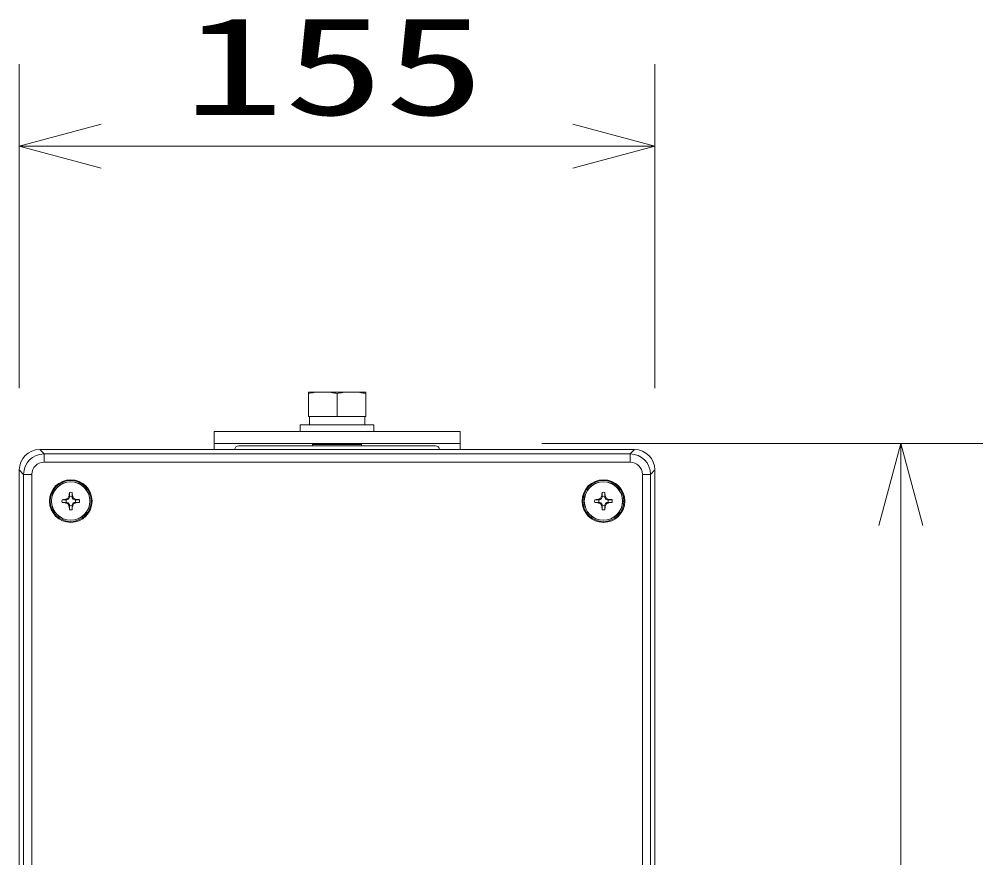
# Model space of a CAD drawing. Units: millimetres, scale not verified. Extents: x -811 to 811, y -280 to 280.
# Drawn here: x 56.44 to 79.95, y -159.91 to -139.45 of the extents above; entities that cross this region are included whole.
import ezdxf
from ezdxf.enums import TextEntityAlignment as Align

# ---------------------------------------------------------------- set-up
doc = ezdxf.new("R2010")
doc.units = ezdxf.units.MM
doc.header["$LTSCALE"] = 2
for name, color, linetype, lineweight in [('0-2_SUNPO', 7, 'Continuous', 9), ('0-3_0', 7, 'Continuous', 9), ('0-6_GAIKEI', 4, 'Continuous', 9)]:
    doc.layers.add(name, color=color, linetype=linetype, lineweight=lineweight)
doc.styles.add('ＭＳ ゴシック', font='')
doc.styles.get('ＭＳ ゴシック').set_extended_font_data('MS Gothic')

# ---------------------------------------------------------------- blocks, each defined once
blk = doc.blocks.new('_OPEN30')
at = {"layer": '0-3_0'}
blk.add_line((0, 0), (-2, 0), dxfattribs=at)
blk.add_lwpolyline([(-2, 0.536), (0, 0), (-2, -0.536)], dxfattribs=at)

msp = doc.modelspace()

# ---------------------------------------------------------------- linework, layer by layer
at = {"layer": '0-2_SUNPO'}
for p, q in [((56.44, -148.45), (56.44, -140.548)), ((71.953, -148.45), (71.953, -140.548)), ((58.44, -142.548), (69.953, -142.548)), ((69.196, -149.808), (79.953, -149.808)), ((77.953, -151.808), (77.953, -177.108))]:
    msp.add_line(p, q, dxfattribs=at)
at = {"layer": '0-6_GAIKEI'}
for p, q in [((63.496, -148.548), (64.896, -148.548)), ((63.496, -149.148), (63.496, -148.548)), ((64.196, -149.148), (64.196, -148.585)), ((64.896, -149.148), (64.896, -148.548)), ((63.496, -149.148), (64.896, -149.148)), ((63.521, -149.348), (63.521, -149.148)), ((64.871, -149.348), (64.871, -149.148)), ((65.096, -149.348), (63.296, -149.348)), ((63.296, -149.348), (63.296, -149.508)), ((65.096, -149.348), (65.096, -149.508)), ((56.938, -149.952), (57.045, -150.059)), ((67.196, -149.808), (61.196, -149.808)), ((61.796, -149.858), (66.596, -149.858)), ((63.616, -149.808), (63.596, -149.828)), ((63.596, -149.828), (64.796, -149.828)), ((63.596, -149.828), (63.596, -149.858)), ((64.776, -149.808), (64.796, -149.828)), ((64.796, -149.828), (64.796, -149.858)), ((71.348, -150.059), (71.455, -149.952)), ((71.348, -150.059), (57.045, -150.059)), ((57.045, -150.258), (57.045, -150.059)), ((71.348, -150.059), (71.348, -150.258)), ((56.547, -150.557), (56.44, -150.45)), ((57.045, -150.258), (71.348, -150.258)), ((71.953, -150.45), (71.846, -150.557)), ((56.547, -150.557), (56.746, -150.557)), ((56.547, -150.557), (56.547, -178.36)), ((56.746, -178.36), (56.746, -150.557)), ((71.647, -150.557), (71.846, -150.557)), ((71.647, -150.557), (71.647, -178.36)), ((71.846, -178.36), (71.846, -150.557)), ((57.601, -151.175), (57.484, -151.175)), ((57.561, -151.168), (57.601, -151.175)), ((57.625, -151.137), (57.644, -151.156)), ((57.663, -151.113), (57.656, -151.073)), ((57.663, -150.996), (57.663, -151.099)), ((57.663, -151.099), (57.663, -151.113)), ((57.73, -151.113), (57.73, -150.996)), ((57.737, -151.073), (57.73, -151.113)), ((57.768, -151.137), (57.748, -151.156)), ((57.791, -151.175), (57.831, -151.168)), ((57.806, -151.175), (57.791, -151.175)), ((57.909, -151.175), (57.806, -151.175)), ((70.601, -151.175), (70.484, -151.175)), ((70.561, -151.168), (70.601, -151.175)), ((70.625, -151.137), (70.644, -151.156)), ((70.663, -151.113), (70.656, -151.073)), ((70.663, -150.996), (70.663, -151.099)), ((70.663, -151.099), (70.663, -151.113)), ((70.73, -151.113), (70.73, -150.996)), ((70.737, -151.073), (70.73, -151.113)), ((70.768, -151.137), (70.748, -151.156)), ((70.791, -151.175), (70.831, -151.168)), ((70.806, -151.175), (70.791, -151.175)), ((70.909, -151.175), (70.806, -151.175)), ((57.601, -151.242), (57.561, -151.249)), ((57.625, -151.279), (57.644, -151.26)), ((57.656, -151.343), (57.663, -151.303)), ((57.663, -151.421), (57.656, -151.343)), ((57.663, -151.303), (57.663, -151.421)), ((57.73, -151.303), (57.737, -151.343)), ((57.768, -151.279), (57.748, -151.26)), ((57.791, -151.242), (57.909, -151.242)), ((57.831, -151.249), (57.791, -151.242)), ((70.484, -151.242), (70.587, -151.242)), ((70.601, -151.242), (70.561, -151.249)), ((70.587, -151.242), (70.601, -151.242)), ((70.625, -151.279), (70.644, -151.26)), ((70.656, -151.343), (70.663, -151.303)), ((70.663, -151.421), (70.656, -151.343)), ((70.663, -151.303), (70.663, -151.421)), ((70.73, -151.303), (70.737, -151.343)), ((70.768, -151.279), (70.748, -151.26)), ((70.831, -151.249), (70.791, -151.242)), ((70.791, -151.242), (70.909, -151.242))]:
    msp.add_line(p, q, dxfattribs=at)
at = {"layer": '0-6_GAIKEI', "color": 7}
for p, q in [((61.196, -149.508), (67.196, -149.508)), ((61.196, -149.952), (61.196, -149.508)), ((67.196, -149.952), (67.196, -149.508)), ((71.455, -149.952), (56.938, -149.952)), ((56.44, -150.45), (56.44, -178.466)), ((71.953, -178.466), (71.953, -150.45))]:
    msp.add_line(p, q, dxfattribs=at)
at = {"layer": '0-6_GAIKEI'}
for points in [[(57.484, -151.242), (57.587, -151.242), (57.601, -151.242)], [(57.73, -151.421), (57.73, -151.318), (57.73, -151.303)], [(70.73, -151.421), (70.73, -151.318), (70.73, -151.303)]]:
    msp.add_lwpolyline(points, dxfattribs=at)
for centre, radius in [((57.696, -151.208), 0.521), ((57.696, -151.208), 0.5), ((70.696, -151.208), 0.521), ((70.696, -151.208), 0.5), ((57.696, -151.208), 0.47), ((57.696, -151.208), 0.467), ((70.696, -151.208), 0.47), ((70.696, -151.208), 0.467)]:
    msp.add_circle(centre, radius, dxfattribs=at)
for centre, radius, start, end in [((63.914, -150.555), 2.014, 97.8176, 101.9649), ((63.859, -150.173), 1.629, 93.7532, 97.7429), ((63.833, -150.178), 1.633, 81.1454, 86.2593), ((63.772, -150.588), 2.048, 78.0454, 81.219), ((64.614, -150.555), 2.014, 97.8176, 101.9649), ((64.559, -150.173), 1.629, 93.7532, 97.7429), ((64.533, -150.178), 1.633, 81.1454, 86.2593), ((64.472, -150.588), 2.048, 78.0454, 81.219), ((61.796, -149.958), 0.1, 90, 176.3246), ((66.596, -149.958), 0.1, 3.6754, 90), ((57.046, -150.558), 0.499, 90.1545, 179.8455), ((71.347, -150.558), 0.499, 0.1545, 89.8455), ((57.044, -150.556), 0.298, 90, 180), ((71.348, -150.556), 0.298, 0, 90), ((57.696, -151.208), 0.215, 171.0295, 188.9701), ((59.58, -173.819), 22.741, 95.0927, 95.2885), ((60.181, -156.537), 5.974, 115.3242, 116.0026), ((57.696, -151.208), 0.115, 162.9796, 197.0204), ((56.378, -148.25), 3.17, 292.7096, 293.0265), ((56.864, -149.392), 1.929, 292.9899, 293.8579), ((62.989, -153.675), 5.934, 153.9951, 154.6781), ((56.13, -150.485), 1.657, 336.1112, 336.5155), ((55.198, -150.083), 2.671, 336.5653, 337.3177), ((82.73, -153.313), 25.174, 174.7179, 174.8948), ((57.696, -151.208), 0.215, 81.0295, 98.9701), ((57.696, -151.208), 0.115, 72.9796, 107.0204), ((35.868, -153.022), 21.956, 5.0922, 5.295), ((60.654, -149.889), 3.17, 202.7096, 203.0265), ((52.367, -153.692), 5.974, 25.3242, 26.0026), ((59.513, -150.376), 1.929, 202.9899, 203.8579), ((58.419, -149.642), 1.657, 246.1112, 246.5155), ((58.821, -148.71), 2.671, 246.5653, 247.3177), ((55.229, -156.501), 5.934, 63.9951, 64.678), ((57.696, -151.208), 0.115, 342.9796, 17.0204), ((55.341, -179.007), 27.951, 84.7297, 84.889), ((57.696, -151.208), 0.215, 351.0295, 8.9701), ((70.696, -151.208), 0.215, 171.0295, 188.9701), ((72.58, -173.819), 22.741, 95.0927, 95.2885), ((73.181, -156.537), 5.974, 115.3242, 116.0026), ((70.696, -151.208), 0.115, 162.9796, 197.0204), ((69.378, -148.25), 3.17, 292.7096, 293.0265), ((69.864, -149.392), 1.929, 292.9899, 293.8579), ((75.989, -153.675), 5.934, 153.9951, 154.6781), ((69.13, -150.485), 1.657, 336.1112, 336.5155), ((68.198, -150.083), 2.671, 336.5653, 337.3177), ((95.73, -153.313), 25.174, 174.7179, 174.8948), ((70.696, -151.208), 0.215, 81.0295, 98.9701), ((70.696, -151.208), 0.115, 72.9796, 107.0204), ((48.868, -153.022), 21.956, 5.0922, 5.295), ((73.654, -149.889), 3.17, 202.7096, 203.0265), ((65.367, -153.692), 5.974, 25.3242, 26.0026), ((72.513, -150.376), 1.929, 202.9899, 203.8579), ((71.419, -149.642), 1.657, 246.1112, 246.5155), ((71.821, -148.71), 2.671, 246.5653, 247.3177), ((68.229, -156.501), 5.934, 63.9951, 64.678), ((70.696, -151.208), 0.115, 342.9796, 17.0204), ((68.341, -179.007), 27.951, 84.7297, 84.889), ((70.696, -151.208), 0.215, 351.0295, 8.9701), ((59.484, -129.685), 21.649, 264.6985, 264.9042), ((60.163, -145.915), 5.934, 243.9951, 244.6781), ((56.571, -153.706), 2.671, 66.5653, 67.3177), ((63.025, -148.724), 5.974, 205.3242, 206.0026), ((56.974, -152.775), 1.657, 66.1112, 66.5155), ((55.88, -152.041), 1.929, 22.9899, 23.8579), ((54.738, -152.527), 3.17, 22.7096, 23.0266), ((57.696, -151.208), 0.115, 252.9796, 287.0204), ((57.696, -151.208), 0.215, 261.0295, 278.9701), ((60.194, -152.333), 2.671, 156.5653, 157.3177), ((40.603, -149.845), 17.2, 354.7434, 354.8081), ((-543.759, -97.079), 603.939, 354.83951, 354.84504), ((52.403, -148.741), 5.934, 333.9951, 334.678), ((59.263, -151.931), 1.657, 156.1112, 156.5155), ((58.529, -153.025), 1.929, 112.9899, 113.8579), ((55.212, -145.879), 5.974, 295.3242, 296.0026), ((59.015, -154.166), 3.17, 112.7096, 113.0266), ((55.988, -130.556), 20.775, 275.0915, 275.3058), ((72.484, -129.685), 21.649, 264.6985, 264.9042), ((73.163, -145.915), 5.934, 243.9951, 244.6781), ((69.571, -153.706), 2.671, 66.5653, 67.3177), ((76.025, -148.724), 5.974, 205.3242, 206.0026), ((69.974, -152.775), 1.657, 66.1112, 66.5155), ((68.88, -152.041), 1.929, 22.9899, 23.8579), ((67.738, -152.527), 3.17, 22.7096, 23.0266), ((70.696, -151.208), 0.115, 252.9796, 287.0204), ((70.696, -151.208), 0.215, 261.0295, 278.9701), ((73.194, -152.333), 2.671, 156.5653, 157.3177), ((53.603, -149.845), 17.2, 354.7434, 354.8081), ((-530.759, -97.079), 603.939, 354.83951, 354.84504), ((65.403, -148.741), 5.934, 333.9951, 334.678), ((72.263, -151.931), 1.657, 156.1112, 156.5155), ((71.529, -153.025), 1.929, 112.9899, 113.8579), ((68.212, -145.879), 5.974, 295.3242, 296.0026), ((72.015, -154.166), 3.17, 112.7096, 113.0266), ((68.988, -130.556), 20.775, 275.0915, 275.3058)]:
    msp.add_arc(centre, radius, start, end, dxfattribs=at)
at = {"layer": '0-6_GAIKEI', "color": 7}
for centre, major_axis in [((56.942, -150.454), (-0.356, 0.356)), ((71.451, -150.454), (0.356, 0.356))]:
    msp.add_ellipse(centre, major_axis=major_axis, ratio=0.992433, start_param=5.501585, end_param=7.064785, dxfattribs=at)

# ---------------------------------------------------------------- block references
at = {"layer": '0-2_SUNPO'}
for p, rotation in [((56.44, -142.548), 180), ((77.953, -149.808), 90)]:
    msp.add_blockref('_OPEN30', p, dxfattribs=dict(at, rotation=rotation))
msp.add_blockref('_OPEN30', (71.953, -142.548), dxfattribs=at)

# ---------------------------------------------------------------- texts
at = {"layer": '0-2_SUNPO', "style": 'ＭＳ ゴシック', "width": 1.5}
msp.add_text('155', height=2.405, dxfattribs=at).set_placement((60.446, -142.511), align=Align.BOTTOM_LEFT)

doc.saveas('drawing.dxf')
